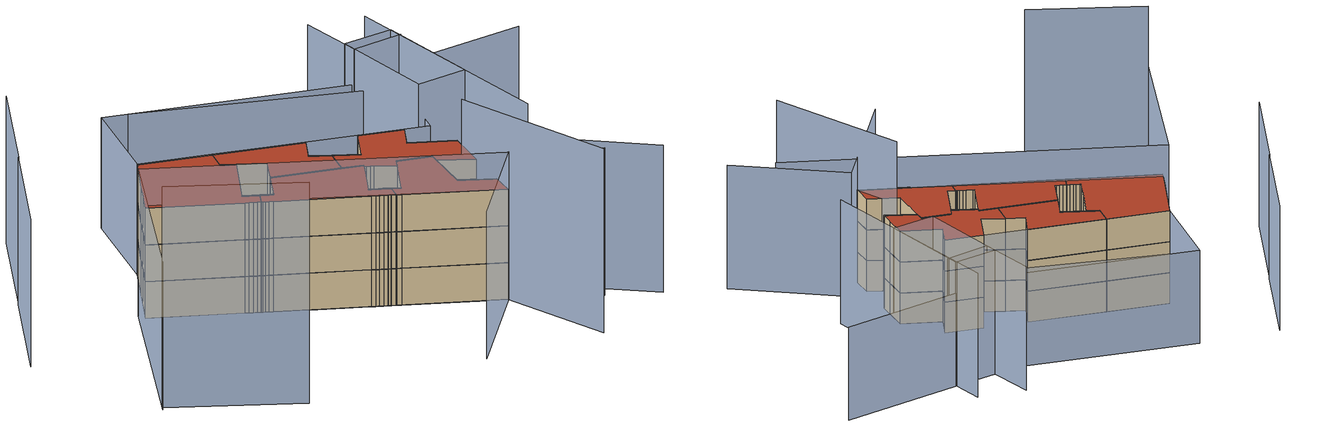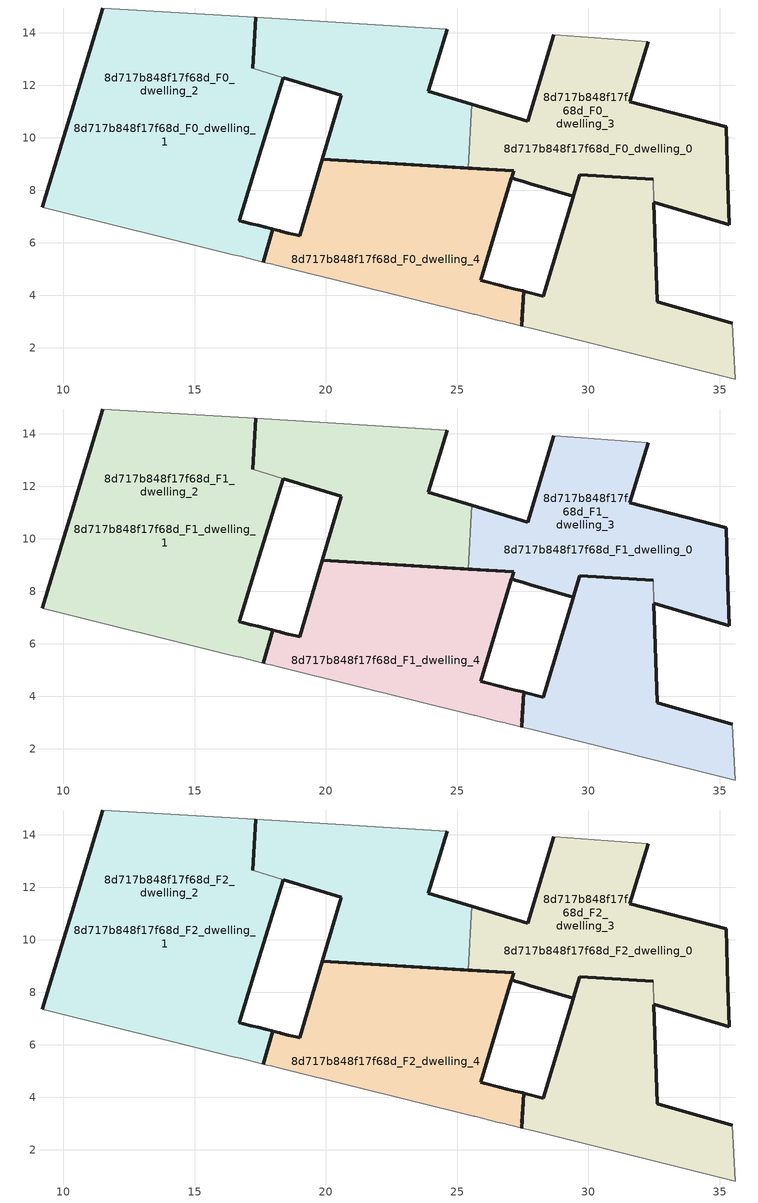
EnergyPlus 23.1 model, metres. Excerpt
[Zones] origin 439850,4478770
8d717b848f17f68d_F0_dwelling_0
 floor ground (EU_floor_Construction): 35.36,6.7 35.32,8.25 35.25,10.42 31.57,11.37 32.29,13.67 28.69,13.92 27.69,10.64 25.56,11.28 25.42,8.85 27.15,8.75 27.07,8.48 27.22,8.43 27.5,8.35 27.79,8.26 29.42,7.77 29.67,8.59 29.68,8.59 32.47,8.42 32.5,7.54 z0; 32.47,8.42 29.68,8.59 29.67,8.59 z0; 35.59,0.82 35.48,2.94 32.63,3.76 32.5,7.54 32.47,8.42 29.67,8.59 29.42,7.77 29.42,7.76 28.28,3.97 27.54,4.16 27.46,2.83 27.82,2.74 z0
 wall outside (EU_wall_Construction): 27.16,8.75 25.42,8.85 / 25.57,11.28 27.69,10.64 28.69,13.92 / 32.29,13.67 31.57,11.37 35.26,10.42 35.32,8.25 35.36,6.7 32.5,7.54 / 32.47,8.42 29.67,8.59 29.42,7.77 27.79,8.26 27.51,8.35 27.22,8.43 27.07,8.48 27.15,8.75 z0:3
 wall adiabatic (EU_wall_Construction): 28.69,13.92 32.29,13.67 z0:3
 wall to 8d717b848f17f68d_F0_dwelling_1 (EU_wall_Construction): 25.42,8.85 25.57,11.28 z0:3
 wall to 8d717b848f17f68d_F0_dwelling_3 (EU_wall_Construction): 32.5,7.54 32.47,8.42 z0:3
8d717b848f17f68d_F0_dwelling_1
 floor ground (EU_floor_Construction): 17.61,5.27 17.98,6.53 17.95,6.53 17.72,6.59 17.43,6.67 16.84,6.81 16.7,6.85 17.46,9.34 18.37,12.3 17.21,12.65 17.21,12.66 17.33,14.59 11.5,14.95 10.31,11.04 9.94,9.8 9.2,7.36 16.46,5.56 16.75,5.49 17.04,5.41 17.33,5.34 z0; 17.21,12.65 17.33,14.59 17.21,12.66 z0; 25.42,8.85 25.56,11.28 23.9,11.78 24.62,14.15 17.33,14.59 17.21,12.65 18.37,12.3 18.38,12.3 20.59,11.63 19.87,9.2 z0
 wall outside (EU_wall_Construction): 17.21,12.65 17.21,12.66 17.33,14.59 / 24.62,14.15 23.9,11.78 25.57,11.28 / 25.42,8.85 19.87,9.2 20.59,11.63 18.38,12.3 18.37,12.3 z0:3
 wall adiabatic (EU_wall_Construction): 17.33,14.59 24.62,14.15 z0:3
 wall to 8d717b848f17f68d_F0_dwelling_2 (EU_wall_Construction): 18.37,12.3 17.21,12.65 z0:3
8d717b848f17f68d_F0_dwelling_2
 floor ground (EU_floor_Construction): 17.61,5.27 17.98,6.53 17.95,6.53 17.72,6.59 17.43,6.67 16.84,6.81 16.7,6.85 17.46,9.34 18.37,12.3 17.21,12.65 17.21,12.66 17.33,14.59 11.5,14.95 10.31,11.04 9.94,9.8 9.2,7.36 16.46,5.56 16.75,5.49 17.04,5.41 17.33,5.34 z0; 17.21,12.65 17.33,14.59 17.21,12.66 z0; 25.42,8.85 25.56,11.28 23.9,11.78 24.62,14.15 17.33,14.59 17.21,12.65 18.37,12.3 18.38,12.3 20.59,11.63 19.87,9.2 z0
 wall outside (EU_wall_Construction): 9.2,7.36 9.94,9.8 10.31,11.04 11.5,14.95 / 17.33,14.59 17.21,12.65 / 18.37,12.3 17.46,9.34 16.7,6.85 16.84,6.81 17.14,6.74 17.43,6.67 17.72,6.59 17.95,6.53 17.98,6.53 17.61,5.27 z0:3
 wall adiabatic (EU_wall_Construction): 11.5,14.95 17.33,14.59 / 17.61,5.27 17.33,5.34 17.04,5.41 16.75,5.49 16.46,5.56 9.2,7.36 z0:3
8d717b848f17f68d_F0_dwelling_3
 floor ground (EU_floor_Construction): 35.36,6.7 35.32,8.25 35.25,10.42 31.57,11.37 32.29,13.67 28.69,13.92 27.69,10.64 25.56,11.28 25.42,8.85 27.15,8.75 27.07,8.48 27.22,8.43 27.5,8.35 27.79,8.26 29.42,7.77 29.67,8.59 29.68,8.59 32.47,8.42 32.5,7.54 z0; 32.47,8.42 29.68,8.59 29.67,8.59 z0; 35.59,0.82 35.48,2.94 32.63,3.76 32.5,7.54 32.47,8.42 29.67,8.59 29.42,7.77 29.42,7.76 28.28,3.97 27.54,4.16 27.46,2.83 27.82,2.74 z0
 wall outside (EU_wall_Construction): 32.5,7.54 32.63,3.76 35.48,2.94 / 27.46,2.83 27.54,4.16 28.28,3.97 29.42,7.76 29.42,7.77 29.67,8.59 29.68,8.59 32.47,8.42 z0:3
 wall adiabatic (EU_wall_Construction): 35.48,2.94 35.59,0.82 27.83,2.74 27.46,2.83 z0:3
8d717b848f17f68d_F0_dwelling_4
 floor ground (EU_floor_Construction): 27.46,2.83 27.47,3.03 27.54,4.16 27.5,4.17 27.4,4.2 27.21,4.25 26.92,4.32 26.63,4.39 26.62,4.39 26.04,4.54 25.9,4.58 27.07,8.47 27.07,8.48 27.16,8.75 27.15,8.75 19.87,9.2 19,6.27 18.85,6.3 18.56,6.38 18.27,6.45 18.25,6.46 17.98,6.53 17.61,5.27 17.78,5.23 17.9,5.2 18.19,5.13 18.48,5.06 25.63,3.29 25.66,3.28 25.96,3.21 26.25,3.13 26.54,3.06 26.83,2.99 26.88,2.98 27.02,2.94 27.12,2.92 27.41,2.84 z0
 wall outside (EU_wall_Construction): 17.61,5.27 17.98,6.53 18.25,6.46 18.27,6.45 18.56,6.38 18.85,6.3 19,6.27 19.87,9.2 27.15,8.75 27.16,8.75 27.07,8.48 27.07,8.47 25.9,4.58 26.04,4.54 26.62,4.39 26.63,4.39 26.92,4.32 27.21,4.25 27.4,4.2 27.5,4.17 27.54,4.16 27.47,3.03 z0:3
 wall adiabatic (EU_wall_Construction): 27.47,3.03 27.46,2.83 27.41,2.84 27.12,2.92 27.02,2.94 26.88,2.98 26.83,2.99 26.54,3.06 26.25,3.13 25.96,3.21 25.66,3.28 25.63,3.29 18.48,5.06 18.19,5.13 17.9,5.2 17.78,5.23 17.61,5.27 z0:3
8d717b848f17f68d_F1_dwelling_0
 floor outside (EU_floor_Construction): 35.36,6.7 35.32,8.25 35.25,10.42 31.57,11.37 32.29,13.67 28.69,13.92 27.69,10.64 25.56,11.28 25.42,8.85 27.15,8.75 27.07,8.48 27.22,8.43 27.5,8.35 27.79,8.26 29.42,7.77 29.67,8.59 29.68,8.59 32.47,8.42 32.5,7.54 z3; 35.59,0.82 35.48,2.94 32.63,3.76 32.5,7.54 32.47,8.42 29.67,8.59 29.42,7.77 29.42,7.76 28.28,3.97 27.54,4.16 27.46,2.83 27.82,2.74 z3; 32.47,8.42 29.68,8.59 29.67,8.59 z3
 wall outside (EU_wall_Construction): 27.16,8.75 25.42,8.85 / 25.57,11.28 27.69,10.64 28.69,13.92 / 32.29,13.67 31.57,11.37 35.26,10.42 35.32,8.25 35.36,6.7 32.5,7.54 / 32.47,8.42 29.67,8.59 29.42,7.77 27.79,8.26 27.51,8.35 27.22,8.43 27.07,8.48 27.15,8.75 z3:6
 wall adiabatic (EU_wall_Construction): 28.69,13.92 32.29,13.67 z3:6
 wall to 8d717b848f17f68d_F1_dwelling_1 (EU_wall_Construction): 25.42,8.85 25.57,11.28 z3:6
 wall to 8d717b848f17f68d_F1_dwelling_3 (EU_wall_Construction): 32.5,7.54 32.47,8.42 z3:6
8d717b848f17f68d_F1_dwelling_1
 floor outside (EU_floor_Construction): 25.42,8.85 25.56,11.28 23.9,11.78 24.62,14.15 17.33,14.59 17.21,12.65 18.37,12.3 18.38,12.3 20.59,11.63 19.87,9.2 z3; 17.61,5.27 17.98,6.53 17.95,6.53 17.72,6.59 17.43,6.67 16.84,6.81 16.7,6.85 17.46,9.34 18.37,12.3 17.21,12.65 17.21,12.66 17.33,14.59 11.5,14.95 10.31,11.04 9.94,9.8 9.2,7.36 16.46,5.56 16.75,5.49 17.04,5.41 17.33,5.34 z3; 17.21,12.65 17.33,14.59 17.21,12.66 z3
 wall outside (EU_wall_Construction): 17.21,12.65 17.21,12.66 17.33,14.59 / 24.62,14.15 23.9,11.78 25.57,11.28 / 25.42,8.85 19.87,9.2 20.59,11.63 18.38,12.3 18.37,12.3 z3:6
 wall adiabatic (EU_wall_Construction): 17.33,14.59 24.62,14.15 z3:6
 wall to 8d717b848f17f68d_F1_dwelling_2 (EU_wall_Construction): 18.37,12.3 17.21,12.65 z3:6
8d717b848f17f68d_F1_dwelling_2
 floor to 8d717b848f17f68d_F0_dwelling_2 (EU_floor_Construction): 17.61,5.27 17.98,6.53 17.95,6.53 17.72,6.59 17.43,6.67 16.84,6.81 16.7,6.85 17.46,9.34 18.37,12.3 17.21,12.65 17.21,12.66 17.33,14.59 11.5,14.95 10.31,11.04 9.94,9.8 9.2,7.36 16.46,5.56 16.75,5.49 17.04,5.41 17.33,5.34 z3; 17.21,12.65 17.33,14.59 17.21,12.66 z3; 25.42,8.85 25.56,11.28 23.9,11.78 24.62,14.15 17.33,14.59 17.21,12.65 18.37,12.3 18.38,12.3 20.59,11.63 19.87,9.2 z3
 wall outside (EU_wall_Construction): 9.2,7.36 9.94,9.8 10.31,11.04 11.5,14.95 / 17.33,14.59 17.21,12.65 / 18.37,12.3 17.46,9.34 16.7,6.85 16.84,6.81 17.14,6.74 17.43,6.67 17.72,6.59 17.95,6.53 17.98,6.53 17.61,5.27 z3:6
 wall adiabatic (EU_wall_Construction): 11.5,14.95 17.33,14.59 / 17.61,5.27 17.33,5.34 17.04,5.41 16.75,5.49 16.46,5.56 9.2,7.36 z3:6
8d717b848f17f68d_F1_dwelling_3
 floor to 8d717b848f17f68d_F0_dwelling_3 (EU_floor_Construction): 35.36,6.7 35.32,8.25 35.25,10.42 31.57,11.37 32.29,13.67 28.69,13.92 27.69,10.64 25.56,11.28 25.42,8.85 27.15,8.75 27.07,8.48 27.22,8.43 27.5,8.35 27.79,8.26 29.42,7.77 29.67,8.59 29.68,8.59 32.47,8.42 32.5,7.54 z3; 32.47,8.42 29.68,8.59 29.67,8.59 z3; 35.59,0.82 35.48,2.94 32.63,3.76 32.5,7.54 32.47,8.42 29.67,8.59 29.42,7.77 29.42,7.76 28.28,3.97 27.54,4.16 27.46,2.83 27.82,2.74 z3
 wall outside (EU_wall_Construction): 32.5,7.54 32.63,3.76 35.48,2.94 / 27.46,2.83 27.54,4.16 28.28,3.97 29.42,7.76 29.42,7.77 29.67,8.59 29.68,8.59 32.47,8.42 z3:6
 wall adiabatic (EU_wall_Construction): 35.48,2.94 35.59,0.82 27.83,2.74 27.46,2.83 z3:6
8d717b848f17f68d_F1_dwelling_4
 floor to 8d717b848f17f68d_F0_dwelling_4 (EU_floor_Construction): 27.46,2.83 27.47,3.03 27.54,4.16 27.5,4.17 27.4,4.2 27.21,4.25 26.92,4.32 26.63,4.39 26.62,4.39 26.04,4.54 25.9,4.58 27.07,8.47 27.07,8.48 27.15,8.75 19.87,9.2 19,6.27 18.85,6.3 18.27,6.45 18.25,6.46 17.98,6.53 17.61,5.27 17.78,5.23 17.9,5.2 18.19,5.13 18.48,5.06 25.63,3.29 25.66,3.28 25.95,3.21 26.25,3.13 26.54,3.06 26.83,2.99 26.88,2.98 27.02,2.94 27.12,2.92 27.41,2.84 z3
 wall outside (EU_wall_Construction): 17.61,5.27 17.98,6.53 18.25,6.46 18.27,6.45 18.56,6.38 18.85,6.3 19,6.27 19.87,9.2 27.15,8.75 27.16,8.75 27.07,8.48 27.07,8.47 25.9,4.58 26.04,4.54 26.62,4.39 26.63,4.39 26.92,4.32 27.21,4.25 27.4,4.2 27.5,4.17 27.54,4.16 27.47,3.03 z3:6
 wall adiabatic (EU_wall_Construction): 27.47,3.03 27.46,2.83 27.41,2.84 27.12,2.92 27.02,2.94 26.88,2.98 26.83,2.99 26.54,3.06 26.25,3.13 25.96,3.21 25.66,3.28 25.63,3.29 18.48,5.06 18.19,5.13 17.9,5.2 17.78,5.23 17.61,5.27 z3:6
8d717b848f17f68d_F2_dwelling_0
 floor outside (EU_floor_Construction): 35.36,6.7 35.32,8.25 35.25,10.42 31.57,11.37 32.29,13.67 28.69,13.92 27.69,10.64 25.56,11.28 25.42,8.85 27.15,8.75 27.07,8.48 27.22,8.43 27.5,8.35 27.79,8.26 29.42,7.77 29.67,8.59 29.68,8.59 32.47,8.42 32.5,7.54 z6; 35.59,0.82 35.48,2.94 32.63,3.76 32.5,7.54 32.47,8.42 29.67,8.59 29.42,7.77 29.42,7.76 28.28,3.97 27.54,4.16 27.46,2.83 27.82,2.74 z6; 32.47,8.42 29.68,8.59 29.67,8.59 z6
 wall outside (EU_wall_Construction): 27.16,8.75 25.42,8.85 / 25.57,11.28 27.69,10.64 28.69,13.92 / 32.29,13.67 31.57,11.37 35.26,10.42 35.32,8.25 35.36,6.7 32.5,7.54 / 32.47,8.42 29.67,8.59 29.42,7.77 27.79,8.26 27.51,8.35 27.22,8.43 27.07,8.48 27.15,8.75 z6:9
 wall adiabatic (EU_wall_Construction): 28.69,13.92 32.29,13.67 z6:9
 wall to 8d717b848f17f68d_F2_dwelling_1 (EU_wall_Construction): 25.42,8.85 25.57,11.28 z6:9
 wall to 8d717b848f17f68d_F2_dwelling_3 (EU_wall_Construction): 32.5,7.54 32.47,8.42 z6:9
 roof outside (EU_roof_Construction): 32.47,8.42 29.67,8.59 29.68,8.59 z9; 32.5,7.54 32.63,3.76 35.48,2.94 35.59,0.82 27.82,2.74 27.46,2.83 27.54,4.16 28.28,3.97 29.42,7.76 29.42,7.77 29.67,8.59 32.47,8.42 z9; 32.29,13.67 31.57,11.37 35.25,10.42 35.32,8.25 35.36,6.7 32.5,7.54 32.47,8.42 29.68,8.59 29.67,8.59 29.42,7.77 27.79,8.26 27.5,8.35 27.22,8.43 27.07,8.48 27.15,8.75 25.42,8.85 25.56,11.28 27.69,10.64 28.69,13.92 z9
8d717b848f17f68d_F2_dwelling_1
 floor outside (EU_floor_Construction): 25.42,8.85 25.56,11.28 23.9,11.78 24.62,14.15 17.33,14.59 17.21,12.65 18.37,12.3 18.38,12.3 20.59,11.63 19.87,9.2 z6; 17.61,5.27 17.98,6.53 17.95,6.53 17.72,6.59 17.43,6.67 16.84,6.81 16.7,6.85 17.46,9.34 18.37,12.3 17.21,12.65 17.21,12.66 17.33,14.59 11.5,14.95 10.31,11.04 9.94,9.8 9.2,7.36 16.46,5.56 16.75,5.49 17.04,5.41 17.33,5.34 z6; 17.21,12.65 17.33,14.59 17.21,12.66 z6
 wall outside (EU_wall_Construction): 17.21,12.65 17.21,12.66 17.33,14.59 / 24.62,14.15 23.9,11.78 25.57,11.28 / 25.42,8.85 19.87,9.2 20.59,11.63 18.38,12.3 18.37,12.3 z6:9
 wall adiabatic (EU_wall_Construction): 17.33,14.59 24.62,14.15 z6:9
 wall to 8d717b848f17f68d_F2_dwelling_2 (EU_wall_Construction): 18.37,12.3 17.21,12.65 z6:9
 roof outside (EU_roof_Construction): 17.33,14.59 17.21,12.65 17.21,12.66 z9; 24.62,14.15 23.9,11.78 25.56,11.28 25.42,8.85 19.87,9.2 20.59,11.63 18.38,12.3 18.37,12.3 17.21,12.65 17.33,14.59 z9; 17.33,14.59 17.21,12.66 17.21,12.65 18.37,12.3 17.46,9.34 16.7,6.85 16.84,6.81 17.43,6.67 17.72,6.59 17.95,6.53 17.98,6.53 17.61,5.27 17.33,5.34 17.04,5.41 16.75,5.49 16.46,5.56 9.2,7.36 9.94,9.8 10.31,11.04 11.5,14.95 z9
8d717b848f17f68d_F2_dwelling_2
 floor to 8d717b848f17f68d_F1_dwelling_2 (EU_floor_Construction): 17.61,5.27 17.98,6.53 17.95,6.53 17.72,6.59 17.43,6.67 16.84,6.81 16.7,6.85 17.46,9.34 18.37,12.3 17.21,12.65 17.21,12.66 17.33,14.59 11.5,14.95 10.31,11.04 9.94,9.8 9.2,7.36 16.46,5.56 16.75,5.49 17.04,5.41 17.33,5.34 z6; 17.21,12.65 17.33,14.59 17.21,12.66 z6; 25.42,8.85 25.56,11.28 23.9,11.78 24.62,14.15 17.33,14.59 17.21,12.65 18.37,12.3 18.38,12.3 20.59,11.63 19.87,9.2 z6
 wall outside (EU_wall_Construction): 9.2,7.36 9.94,9.8 10.31,11.04 11.5,14.95 / 17.33,14.59 17.21,12.65 / 18.37,12.3 17.46,9.34 16.7,6.85 16.84,6.81 17.14,6.74 17.43,6.67 17.72,6.59 17.95,6.53 17.98,6.53 17.61,5.27 z6:9
 wall adiabatic (EU_wall_Construction): 11.5,14.95 17.33,14.59 / 17.61,5.27 17.33,5.34 17.04,5.41 16.75,5.49 16.46,5.56 9.2,7.36 z6:9
 roof outside (EU_roof_Construction): 17.33,14.59 17.21,12.65 17.21,12.66 z9; 24.62,14.15 23.9,11.78 25.56,11.28 25.42,8.85 19.87,9.2 20.59,11.63 18.38,12.3 18.37,12.3 17.21,12.65 17.33,14.59 z9; 17.33,14.59 17.21,12.66 17.21,12.65 18.37,12.3 17.46,9.34 16.7,6.85 16.84,6.81 17.43,6.67 17.72,6.59 17.95,6.53 17.98,6.53 17.61,5.27 17.33,5.34 17.04,5.41 16.75,5.49 16.46,5.56 9.2,7.36 9.94,9.8 10.31,11.04 11.5,14.95 z9
8d717b848f17f68d_F2_dwelling_3
 floor to 8d717b848f17f68d_F1_dwelling_3 (EU_floor_Construction): 35.36,6.7 35.32,8.25 35.25,10.42 31.57,11.37 32.29,13.67 28.69,13.92 27.69,10.64 25.56,11.28 25.42,8.85 27.15,8.75 27.07,8.48 27.22,8.43 27.5,8.35 27.79,8.26 29.42,7.77 29.67,8.59 29.68,8.59 32.47,8.42 32.5,7.54 z6; 32.47,8.42 29.68,8.59 29.67,8.59 z6; 35.59,0.82 35.48,2.94 32.63,3.76 32.5,7.54 32.47,8.42 29.67,8.59 29.42,7.77 29.42,7.76 28.28,3.97 27.54,4.16 27.46,2.83 27.82,2.74 z6
 wall outside (EU_wall_Construction): 32.5,7.54 32.63,3.76 35.48,2.94 / 27.46,2.83 27.54,4.16 28.28,3.97 29.42,7.76 29.42,7.77 29.67,8.59 29.68,8.59 32.47,8.42 z6:9
 wall adiabatic (EU_wall_Construction): 35.48,2.94 35.59,0.82 27.83,2.74 27.46,2.83 z6:9
 roof outside (EU_roof_Construction): 32.47,8.42 29.67,8.59 29.68,8.59 z9; 32.5,7.54 32.63,3.76 35.48,2.94 35.59,0.82 27.82,2.74 27.46,2.83 27.54,4.16 28.28,3.97 29.42,7.76 29.42,7.77 29.67,8.59 32.47,8.42 z9; 32.29,13.67 31.57,11.37 35.25,10.42 35.32,8.25 35.36,6.7 32.5,7.54 32.47,8.42 29.68,8.59 29.67,8.59 29.42,7.77 27.79,8.26 27.5,8.35 27.22,8.43 27.07,8.48 27.15,8.75 25.42,8.85 25.56,11.28 27.69,10.64 28.69,13.92 z9
8d717b848f17f68d_F2_dwelling_4
 floor to 8d717b848f17f68d_F1_dwelling_4 (EU_floor_Construction): 27.46,2.83 27.47,3.03 27.54,4.16 27.5,4.17 27.4,4.2 27.21,4.25 26.92,4.32 26.63,4.39 26.62,4.39 26.04,4.54 25.9,4.58 27.07,8.47 27.07,8.48 27.15,8.75 19.87,9.2 19,6.27 18.85,6.3 18.27,6.45 18.25,6.46 17.98,6.53 17.61,5.27 17.78,5.23 17.9,5.2 18.19,5.13 18.48,5.06 25.63,3.29 25.66,3.28 25.95,3.21 26.25,3.13 26.54,3.06 26.83,2.99 26.88,2.98 27.02,2.94 27.12,2.92 27.41,2.84 z6
 wall outside (EU_wall_Construction): 17.61,5.27 17.98,6.53 18.25,6.46 18.27,6.45 18.56,6.38 18.85,6.3 19,6.27 19.87,9.2 27.15,8.75 27.16,8.75 27.07,8.48 27.07,8.47 25.9,4.58 26.04,4.54 26.62,4.39 26.63,4.39 26.92,4.32 27.21,4.25 27.4,4.2 27.5,4.17 27.54,4.16 27.47,3.03 z6:9
 wall adiabatic (EU_wall_Construction): 27.47,3.03 27.46,2.83 27.41,2.84 27.12,2.92 27.02,2.94 26.88,2.98 26.83,2.99 26.54,3.06 26.25,3.13 25.96,3.21 25.66,3.28 25.63,3.29 18.48,5.06 18.19,5.13 17.9,5.2 17.78,5.23 17.61,5.27 z6:9
 roof outside (EU_roof_Construction): 27.16,8.75 27.07,8.48 27.07,8.47 25.9,4.58 26.04,4.54 26.62,4.39 26.63,4.39 26.92,4.32 27.21,4.25 27.4,4.2 27.5,4.17 27.54,4.16 27.47,3.03 27.46,2.83 27.41,2.84 27.12,2.92 27.02,2.94 26.88,2.98 26.83,2.99 26.54,3.06 26.25,3.13 25.96,3.21 25.66,3.28 25.63,3.29 18.48,5.06 18.19,5.13 17.9,5.2 17.78,5.23 17.61,5.27 17.98,6.53 18.25,6.46 18.27,6.45 18.56,6.38 18.85,6.3 19,6.27 19.87,9.2 27.15,8.75 z9
shading: 30.21,-8.55 37.09,3.42 / 37.09,3.42 46.75,-2.13 / 4.49,-8.35 8.87,7.98 / 8.87,7.98 42.54,-1.05 / 1.33,13.17 -1.87,2.37 / 40.08,8.46 34.51,27.48 / 4.48,23.76 1.37,13.15 / 35.84,23.55 31.64,22.27 / 31.64,22.27 30.01,27.65 / 37.93,15.82 33.8,14.64 / 33.8,14.64 31.32,23.39 / 31.32,23.39 35.45,24.56 / 35.45,24.56 37.93,15.82 z0:12; 40.04,-7.3 33.4,4.81 z0:15; 4.58,-8.01 15.05,-11.18 z0:18; 46.9,27.85 35.45,24.56 / 31.97,21.18 14.11,23.62 / 34.28,13.53 11.5,14.95 / 11.5,14.95 12.05,23.75 / 12.05,23.75 34.83,22.32 / 34.83,22.32 34.28,13.53 z0:9
[Building]
EU S2 Campaign: North Axis=0; Terrain=City; Solar Distribution=FullExterior
[Site:Location]
Madrid: Latitude=40.5; Longitude=-3.5; Time Zone=1; Elevation=609
[SizingPeriod:WeatherFileDays]
AnnualSizingPeriod: Begin Month=1; Begin Day of Month=1; End Month=12; End Day of Month=31; Day of Week for Start Day=Monday; Use Weather File Daylight Saving Period=No; Use Weather File Rain and Snow Indicators=No
[MATERIAL]
EU_InternalMass_Material: Roughness=MediumRough; Thickness=0.1; Conductivity=1; Density=1800; Specific Heat=900; Thermal Absorptance=0.9; Solar Absorptance=0.7; Visible Absorptance=0.7
[MATERIAL:NOMASS] Roughness=MediumRough; Thermal Absorptance=0.9; Solar Absorptance=0.7; Visible Absorptance=0.7
Name | Thermal Resistance
EU_wall_NoMass | 0.419739
EU_roof_NoMass | 0.352165
EU_floor_NoMass | 0.608284
[CONSTRUCTION]
EU_wall_Construction: EU_wall_NoMass
EU_roof_Construction: EU_roof_NoMass
EU_floor_Construction: EU_floor_NoMass
EU_InternalMass_Construction: EU_InternalMass_Material
[ZONE] Type=1; Multiplier=1; Ceiling Height=autocalculate; Floor Area=autocalculate; Part of Total Floor Area=Yes
Name | Volume
8d717b848f17f68d_F0_dwelling_0; 8d717b848f17f68d_F1_dwelling_0; 8d717b848f17f68d_F2_dwelling_0; 8d717b848f17f68d_F0_dwelling_3; 8d717b848f17f68d_F1_dwelling_3; 8d717b848f17f68d_F2_dwelling_3 | 211.155
8d717b848f17f68d_F0_dwelling_1; 8d717b848f17f68d_F1_dwelling_1; 8d717b848f17f68d_F2_dwelling_1; 8d717b848f17f68d_F0_dwelling_2; 8d717b848f17f68d_F1_dwelling_2; 8d717b848f17f68d_F2_dwelling_2 | 279.272
8d717b848f17f68d_F0_dwelling_4; 8d717b848f17f68d_F1_dwelling_4; 8d717b848f17f68d_F2_dwelling_4 | 118.133
[INTERNALMASS] Construction=EU_InternalMass_Construction
Name | Zone or ZoneList | Surface Area
8d717b848f17f68d_F0_dwelling_0_EU_InternalMass | 8d717b848f17f68d_F0_dwelling_0 | 38.6438
8d717b848f17f68d_F0_dwelling_1_EU_InternalMass | 8d717b848f17f68d_F0_dwelling_1 | 31.173
8d717b848f17f68d_F0_dwelling_2_EU_InternalMass | 8d717b848f17f68d_F0_dwelling_2 | 61.9178
8d717b848f17f68d_F0_dwelling_3_EU_InternalMass | 8d717b848f17f68d_F0_dwelling_3 | 31.7429
8d717b848f17f68d_F0_dwelling_4_EU_InternalMass | 8d717b848f17f68d_F0_dwelling_4 | 39.3776
8d717b848f17f68d_F1_dwelling_0_EU_InternalMass | 8d717b848f17f68d_F1_dwelling_0 | 38.6438
8d717b848f17f68d_F1_dwelling_1_EU_InternalMass | 8d717b848f17f68d_F1_dwelling_1 | 31.173
8d717b848f17f68d_F1_dwelling_2_EU_InternalMass | 8d717b848f17f68d_F1_dwelling_2 | 61.9178
8d717b848f17f68d_F1_dwelling_3_EU_InternalMass | 8d717b848f17f68d_F1_dwelling_3 | 31.7429
8d717b848f17f68d_F1_dwelling_4_EU_InternalMass | 8d717b848f17f68d_F1_dwelling_4 | 39.3776
8d717b848f17f68d_F2_dwelling_0_EU_InternalMass | 8d717b848f17f68d_F2_dwelling_0 | 38.6438
8d717b848f17f68d_F2_dwelling_1_EU_InternalMass | 8d717b848f17f68d_F2_dwelling_1 | 31.173
8d717b848f17f68d_F2_dwelling_2_EU_InternalMass | 8d717b848f17f68d_F2_dwelling_2 | 61.9178
8d717b848f17f68d_F2_dwelling_3_EU_InternalMass | 8d717b848f17f68d_F2_dwelling_3 | 31.7429
8d717b848f17f68d_F2_dwelling_4_EU_InternalMass | 8d717b848f17f68d_F2_dwelling_4 | 39.3776
[OTHEREQUIPMENT] Fuel Type=Electricity; Design Level Calculation Method=Watts/Area; Power per Zone Floor Area=1; Fraction Latent=0; Fraction Radiant=0; Fraction Lost=0; Carbon Dioxide Generation Rate=0; EndUse Subcategory=EU_Step8_InternalGains
Name | Zone or ZoneList or Space or SpaceList | Schedule
EU_Step8_InternalGain_8d717b848f17f68d_F0_dwelling_0_f000 | 8d717b848f17f68d_F0_dwelling_0 | EU_Step8_GainSchedule_8d717b848f17f68d_F0_dwelling_0_f000
EU_Step8_InternalGain_8d717b848f17f68d_F0_dwelling_1_f000 | 8d717b848f17f68d_F0_dwelling_1 | EU_Step8_GainSchedule_8d717b848f17f68d_F0_dwelling_1_f000
EU_Step8_InternalGain_8d717b848f17f68d_F0_dwelling_2_f000 | 8d717b848f17f68d_F0_dwelling_2 | EU_Step8_GainSchedule_8d717b848f17f68d_F0_dwelling_2_f000
EU_Step8_InternalGain_8d717b848f17f68d_F0_dwelling_3_f000 | 8d717b848f17f68d_F0_dwelling_3 | EU_Step8_GainSchedule_8d717b848f17f68d_F0_dwelling_3_f000
EU_Step8_InternalGain_8d717b848f17f68d_F0_dwelling_4_f000 | 8d717b848f17f68d_F0_dwelling_4 | EU_Step8_GainSchedule_8d717b848f17f68d_F0_dwelling_4_f000
EU_Step8_InternalGain_8d717b848f17f68d_F1_dwelling_0_f000 | 8d717b848f17f68d_F1_dwelling_0 | EU_Step8_GainSchedule_8d717b848f17f68d_F1_dwelling_0_f000
EU_Step8_InternalGain_8d717b848f17f68d_F1_dwelling_1_f000 | 8d717b848f17f68d_F1_dwelling_1 | EU_Step8_GainSchedule_8d717b848f17f68d_F1_dwelling_1_f000
EU_Step8_InternalGain_8d717b848f17f68d_F1_dwelling_2_f000 | 8d717b848f17f68d_F1_dwelling_2 | EU_Step8_GainSchedule_8d717b848f17f68d_F1_dwelling_2_f000
EU_Step8_InternalGain_8d717b848f17f68d_F1_dwelling_3_f000 | 8d717b848f17f68d_F1_dwelling_3 | EU_Step8_GainSchedule_8d717b848f17f68d_F1_dwelling_3_f000
EU_Step8_InternalGain_8d717b848f17f68d_F1_dwelling_4_f000 | 8d717b848f17f68d_F1_dwelling_4 | EU_Step8_GainSchedule_8d717b848f17f68d_F1_dwelling_4_f000
EU_Step8_InternalGain_8d717b848f17f68d_F2_dwelling_0_f000 | 8d717b848f17f68d_F2_dwelling_0 | EU_Step8_GainSchedule_8d717b848f17f68d_F2_dwelling_0_f000
EU_Step8_InternalGain_8d717b848f17f68d_F2_dwelling_1_f000 | 8d717b848f17f68d_F2_dwelling_1 | EU_Step8_GainSchedule_8d717b848f17f68d_F2_dwelling_1_f000
EU_Step8_InternalGain_8d717b848f17f68d_F2_dwelling_2_f000 | 8d717b848f17f68d_F2_dwelling_2 | EU_Step8_GainSchedule_8d717b848f17f68d_F2_dwelling_2_f000
EU_Step8_InternalGain_8d717b848f17f68d_F2_dwelling_3_f000 | 8d717b848f17f68d_F2_dwelling_3 | EU_Step8_GainSchedule_8d717b848f17f68d_F2_dwelling_3_f000
EU_Step8_InternalGain_8d717b848f17f68d_F2_dwelling_4_f000 | 8d717b848f17f68d_F2_dwelling_4 | EU_Step8_GainSchedule_8d717b848f17f68d_F2_dwelling_4_f000
[ZONEVENTILATION:DESIGNFLOWRATE] Schedule=EU_AlwaysOn; Design Flow Rate Calculation Method=AirChanges/Hour; Air Changes per Hour=0.703302; Ventilation Type=Natural; Fan Pressure Rise=0; Fan Total Efficiency=1; Constant Term Coefficient=1; Temperature Term Coefficient=0; Velocity Term Coefficient=0; Velocity Squared Term Coefficient=0; Minimum Indoor Temperature=-100; Maximum Indoor Temperature=100; Delta Temperature=-100; Minimum Outdoor Temperature=-100; Maximum Outdoor Temperature=100; Maximum Wind Speed=40
Name | Zone or ZoneList or Space or SpaceList
EU_ConstantAir_8d717b848f17f68d_F0_dwelling_0 | 8d717b848f17f68d_F0_dwelling_0
EU_ConstantAir_8d717b848f17f68d_F0_dwelling_1 | 8d717b848f17f68d_F0_dwelling_1
EU_ConstantAir_8d717b848f17f68d_F0_dwelling_2 | 8d717b848f17f68d_F0_dwelling_2
EU_ConstantAir_8d717b848f17f68d_F0_dwelling_3 | 8d717b848f17f68d_F0_dwelling_3
EU_ConstantAir_8d717b848f17f68d_F0_dwelling_4 | 8d717b848f17f68d_F0_dwelling_4
EU_ConstantAir_8d717b848f17f68d_F1_dwelling_0 | 8d717b848f17f68d_F1_dwelling_0
EU_ConstantAir_8d717b848f17f68d_F1_dwelling_1 | 8d717b848f17f68d_F1_dwelling_1
EU_ConstantAir_8d717b848f17f68d_F1_dwelling_2 | 8d717b848f17f68d_F1_dwelling_2
EU_ConstantAir_8d717b848f17f68d_F1_dwelling_3 | 8d717b848f17f68d_F1_dwelling_3
EU_ConstantAir_8d717b848f17f68d_F1_dwelling_4 | 8d717b848f17f68d_F1_dwelling_4
EU_ConstantAir_8d717b848f17f68d_F2_dwelling_0 | 8d717b848f17f68d_F2_dwelling_0
EU_ConstantAir_8d717b848f17f68d_F2_dwelling_1 | 8d717b848f17f68d_F2_dwelling_1
EU_ConstantAir_8d717b848f17f68d_F2_dwelling_2 | 8d717b848f17f68d_F2_dwelling_2
EU_ConstantAir_8d717b848f17f68d_F2_dwelling_3 | 8d717b848f17f68d_F2_dwelling_3
EU_ConstantAir_8d717b848f17f68d_F2_dwelling_4 | 8d717b848f17f68d_F2_dwelling_4
[HVACTEMPLATE:THERMOSTAT] Constant Heating Setpoint=20; Constant Cooling Setpoint=50
EU_HeatOnly_8d717b848f17f68d_F0_dwelling_0; EU_HeatOnly_8d717b848f17f68d_F0_dwelling_1; EU_HeatOnly_8d717b848f17f68d_F0_dwelling_2; EU_HeatOnly_8d717b848f17f68d_F0_dwelling_3; EU_HeatOnly_8d717b848f17f68d_F0_dwelling_4; EU_HeatOnly_8d717b848f17f68d_F1_dwelling_0; EU_HeatOnly_8d717b848f17f68d_F1_dwelling_1; EU_HeatOnly_8d717b848f17f68d_F1_dwelling_2; EU_HeatOnly_8d717b848f17f68d_F1_dwelling_3; EU_HeatOnly_8d717b848f17f68d_F1_dwelling_4; EU_HeatOnly_8d717b848f17f68d_F2_dwelling_0; EU_HeatOnly_8d717b848f17f68d_F2_dwelling_1; EU_HeatOnly_8d717b848f17f68d_F2_dwelling_2; EU_HeatOnly_8d717b848f17f68d_F2_dwelling_3; EU_HeatOnly_8d717b848f17f68d_F2_dwelling_4
[HVACTEMPLATE:ZONE:IDEALLOADSAIRSYSTEM] System Availability Schedule=EU_AlwaysOn; Maximum Heating Supply Air Temperature=50; Minimum Cooling Supply Air Temperature=13; Maximum Heating Supply Air Humidity Ratio=0.0156; Minimum Cooling Supply Air Humidity Ratio=0.0077; Heating Limit=NoLimit; Cooling Limit=NoLimit; Heating Availability Schedule=EU_AlwaysOn; Cooling Availability Schedule=EU_CoolingOff; Dehumidification Control Type=ConstantSensibleHeatRatio; Cooling Sensible Heat Ratio=0.7; Dehumidification Setpoint=60; Humidification Control Type=None; Humidification Setpoint=30; Outdoor Air Method=None; Outdoor Air Flow Rate per Person=0.00944; Outdoor Air Flow Rate per Zone Floor Area=0; Outdoor Air Flow Rate per Zone=0; Demand Controlled Ventilation Type=None; Outdoor Air Economizer Type=NoEconomizer; Heat Recovery Type=None; Sensible Heat Recovery Effectiveness=0.7; Latent Heat Recovery Effectiveness=0.65
Name | Template Thermostat
8d717b848f17f68d_F0_dwelling_0 | EU_HeatOnly_8d717b848f17f68d_F0_dwelling_0
8d717b848f17f68d_F0_dwelling_1 | EU_HeatOnly_8d717b848f17f68d_F0_dwelling_1
8d717b848f17f68d_F0_dwelling_2 | EU_HeatOnly_8d717b848f17f68d_F0_dwelling_2
8d717b848f17f68d_F0_dwelling_3 | EU_HeatOnly_8d717b848f17f68d_F0_dwelling_3
8d717b848f17f68d_F0_dwelling_4 | EU_HeatOnly_8d717b848f17f68d_F0_dwelling_4
8d717b848f17f68d_F1_dwelling_0 | EU_HeatOnly_8d717b848f17f68d_F1_dwelling_0
8d717b848f17f68d_F1_dwelling_1 | EU_HeatOnly_8d717b848f17f68d_F1_dwelling_1
8d717b848f17f68d_F1_dwelling_2 | EU_HeatOnly_8d717b848f17f68d_F1_dwelling_2
8d717b848f17f68d_F1_dwelling_3 | EU_HeatOnly_8d717b848f17f68d_F1_dwelling_3
8d717b848f17f68d_F1_dwelling_4 | EU_HeatOnly_8d717b848f17f68d_F1_dwelling_4
8d717b848f17f68d_F2_dwelling_0 | EU_HeatOnly_8d717b848f17f68d_F2_dwelling_0
8d717b848f17f68d_F2_dwelling_1 | EU_HeatOnly_8d717b848f17f68d_F2_dwelling_1
8d717b848f17f68d_F2_dwelling_2 | EU_HeatOnly_8d717b848f17f68d_F2_dwelling_2
8d717b848f17f68d_F2_dwelling_3 | EU_HeatOnly_8d717b848f17f68d_F2_dwelling_3
8d717b848f17f68d_F2_dwelling_4 | EU_HeatOnly_8d717b848f17f68d_F2_dwelling_4
[SIZING:ZONE] Zone Cooling Design Supply Air Temperature Input Method=SupplyAirTemperature; Zone Cooling Design Supply Air Temperature=13; Zone Heating Design Supply Air Temperature Input Method=SupplyAirTemperature; Zone Heating Design Supply Air Temperature=50; Zone Cooling Design Supply Air Humidity Ratio=0.008; Zone Heating Design Supply Air Humidity Ratio=0.008; Cooling Design Air Flow Method=DesignDay; Cooling Design Air Flow Rate=0; Cooling Minimum Air Flow per Zone Floor Area=0.000762; Cooling Minimum Air Flow=0; Cooling Minimum Air Flow Fraction=0.2; Heating Design Air Flow Method=DesignDay; Heating Design Air Flow Rate=0; Heating Maximum Air Flow per Zone Floor Area=0.002032; Heating Maximum Air Flow=0.141576; Heating Maximum Air Flow Fraction=0.3; Account for Dedicated Outdoor Air System=No; Dedicated Outdoor Air System Control Strategy=NeutralSupplyAir; Dedicated Outdoor Air Low Setpoint Temperature for Design=autosize; Dedicated Outdoor Air High Setpoint Temperature for Design=autosize; Zone Load Sizing Method=Sensible Load Only No Latent Load; Zone Latent Cooling Design Supply Air Humidity Ratio Input Method=HumidityRatioDifference; Zone Cooling Design Supply Air Humidity Ratio Difference=0.005; Zone Latent Heating Design Supply Air Humidity Ratio Input Method=HumidityRatioDifference; Zone Humidification Design Supply Air Humidity Ratio Difference=0.005
8d717b848f17f68d_F0_dwelling_0; 8d717b848f17f68d_F0_dwelling_1; 8d717b848f17f68d_F0_dwelling_2; 8d717b848f17f68d_F0_dwelling_3; 8d717b848f17f68d_F0_dwelling_4; 8d717b848f17f68d_F1_dwelling_0; 8d717b848f17f68d_F1_dwelling_1; 8d717b848f17f68d_F1_dwelling_2; 8d717b848f17f68d_F1_dwelling_3; 8d717b848f17f68d_F1_dwelling_4; 8d717b848f17f68d_F2_dwelling_0; 8d717b848f17f68d_F2_dwelling_1; 8d717b848f17f68d_F2_dwelling_2; 8d717b848f17f68d_F2_dwelling_3; 8d717b848f17f68d_F2_dwelling_4
[SCHEDULE:CONSTANT]
Name | Hourly Value
EU_AlwaysOn | 1
EU_CoolingOff | 0
[SCHEDULE:FILE] Column Number=1; Rows to Skip at Top=0; Number of Hours of Data=8760; Column Separator=Comma; Interpolate to Timestep=No; Minutes per Item=60; Adjust Schedule for Daylight Savings=Yes
Name | File
EU_Step8_GainSchedule_8d717b848f17f68d_F0_dwelling_0_f000 | ../../schedules/8d717b848f17f68d/8d717b848f17f68d_F0_dwelling_0_f000_gain.csv
EU_Step8_GainSchedule_8d717b848f17f68d_F0_dwelling_1_f000 | ../../schedules/8d717b848f17f68d/8d717b848f17f68d_F0_dwelling_1_f000_gain.csv
EU_Step8_GainSchedule_8d717b848f17f68d_F0_dwelling_2_f000 | ../../schedules/8d717b848f17f68d/8d717b848f17f68d_F0_dwelling_2_f000_gain.csv
EU_Step8_GainSchedule_8d717b848f17f68d_F0_dwelling_3_f000 | ../../schedules/8d717b848f17f68d/8d717b848f17f68d_F0_dwelling_3_f000_gain.csv
EU_Step8_GainSchedule_8d717b848f17f68d_F0_dwelling_4_f000 | ../../schedules/8d717b848f17f68d/8d717b848f17f68d_F0_dwelling_4_f000_gain.csv
EU_Step8_GainSchedule_8d717b848f17f68d_F1_dwelling_0_f000 | ../../schedules/8d717b848f17f68d/8d717b848f17f68d_F1_dwelling_0_f000_gain.csv
EU_Step8_GainSchedule_8d717b848f17f68d_F1_dwelling_1_f000 | ../../schedules/8d717b848f17f68d/8d717b848f17f68d_F1_dwelling_1_f000_gain.csv
EU_Step8_GainSchedule_8d717b848f17f68d_F1_dwelling_2_f000 | ../../schedules/8d717b848f17f68d/8d717b848f17f68d_F1_dwelling_2_f000_gain.csv
EU_Step8_GainSchedule_8d717b848f17f68d_F1_dwelling_3_f000 | ../../schedules/8d717b848f17f68d/8d717b848f17f68d_F1_dwelling_3_f000_gain.csv
EU_Step8_GainSchedule_8d717b848f17f68d_F1_dwelling_4_f000 | ../../schedules/8d717b848f17f68d/8d717b848f17f68d_F1_dwelling_4_f000_gain.csv
EU_Step8_GainSchedule_8d717b848f17f68d_F2_dwelling_0_f000 | ../../schedules/8d717b848f17f68d/8d717b848f17f68d_F2_dwelling_0_f000_gain.csv
EU_Step8_GainSchedule_8d717b848f17f68d_F2_dwelling_1_f000 | ../../schedules/8d717b848f17f68d/8d717b848f17f68d_F2_dwelling_1_f000_gain.csv
EU_Step8_GainSchedule_8d717b848f17f68d_F2_dwelling_2_f000 | ../../schedules/8d717b848f17f68d/8d717b848f17f68d_F2_dwelling_2_f000_gain.csv
EU_Step8_GainSchedule_8d717b848f17f68d_F2_dwelling_3_f000 | ../../schedules/8d717b848f17f68d/8d717b848f17f68d_F2_dwelling_3_f000_gain.csv
EU_Step8_GainSchedule_8d717b848f17f68d_F2_dwelling_4_f000 | ../../schedules/8d717b848f17f68d/8d717b848f17f68d_F2_dwelling_4_f000_gain.csv
